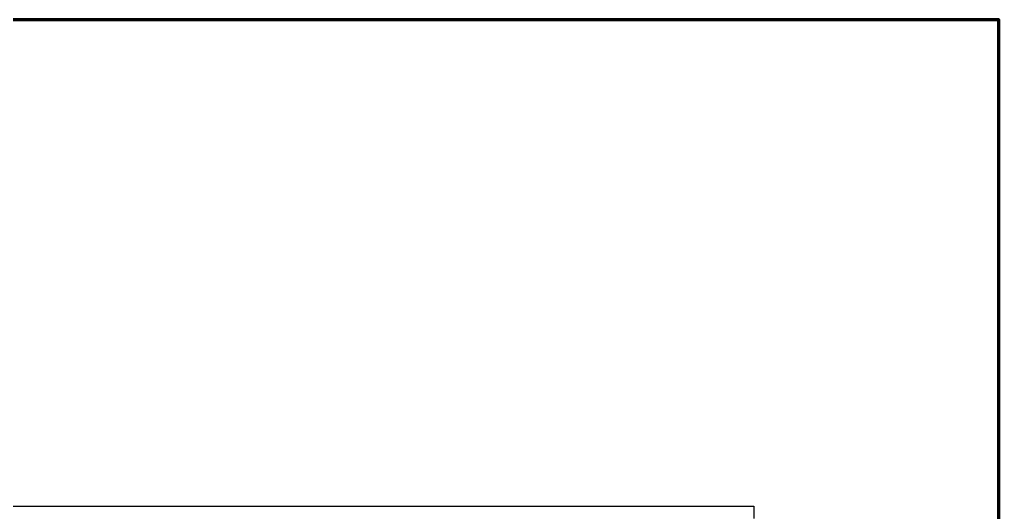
# Model space of a CAD drawing. Header units: inches. Extents: x 0 to 68.7, y 1.4 to 47.2.
# Drawn here: x 30.03 to 68.69, y 27.7 to 47.18 of the extents above; entities that cross this region are included whole.
import ezdxf

# ---------------------------------------------------------------- set-up
doc = ezdxf.new("R2010")
doc.units = ezdxf.units.IN
doc.header["$MEASUREMENT"] = 0
doc.layers.add('PDF_hatch', color=9, linetype='Continuous', true_color=0x808080)
doc.layers.add('PDF_window', color=7, linetype='Continuous', true_color=0xdda500)
doc.layers.add('PDF_PEN08', color=6, linetype='Continuous')
doc.layers.add('PDF_text', color=7, linetype='Continuous')

msp = doc.modelspace()

# ---------------------------------------------------------------- linework, layer by layer
at = {"layer": 'PDF_hatch', "lineweight": 9}
for points in [[(33.854, 27.949), (37.085, 27.949)], [(37.457, 27.949), (40.689, 27.949)], [(41.051, 27.949), (44.312, 27.949)]]:
    msp.add_lwpolyline(points, dxfattribs=at)
at = {"layer": 'PDF_PEN08', "lineweight": 80}
msp.add_lwpolyline([(68.687, 1.391), (0, 1.391), (0, 47.182), (68.687, 47.182)], close=True, dxfattribs=at)
at = {"layer": 'PDF_text', "lineweight": 25}
msp.add_lwpolyline([(20.222, 34.774), (20.252, 27.949), (59.031, 27.949), (59.031, 27.459)], dxfattribs=at)
at = {"layer": 'PDF_window', "lineweight": 20}
for points in [[(30.25, 27.949), (33.482, 27.949)], [(33.854, 27.949), (37.085, 27.949)], [(37.457, 27.949), (40.689, 27.949)], [(41.051, 27.949), (44.312, 27.949)], [(44.685, 27.949), (47.916, 27.949)], [(48.288, 27.949), (51.52, 27.949)], [(51.853, 27.949), (55.085, 27.949)], [(55.457, 27.949), (58.688, 27.949)]]:
    msp.add_lwpolyline(points, dxfattribs=at)

doc.saveas('drawing.dxf')
